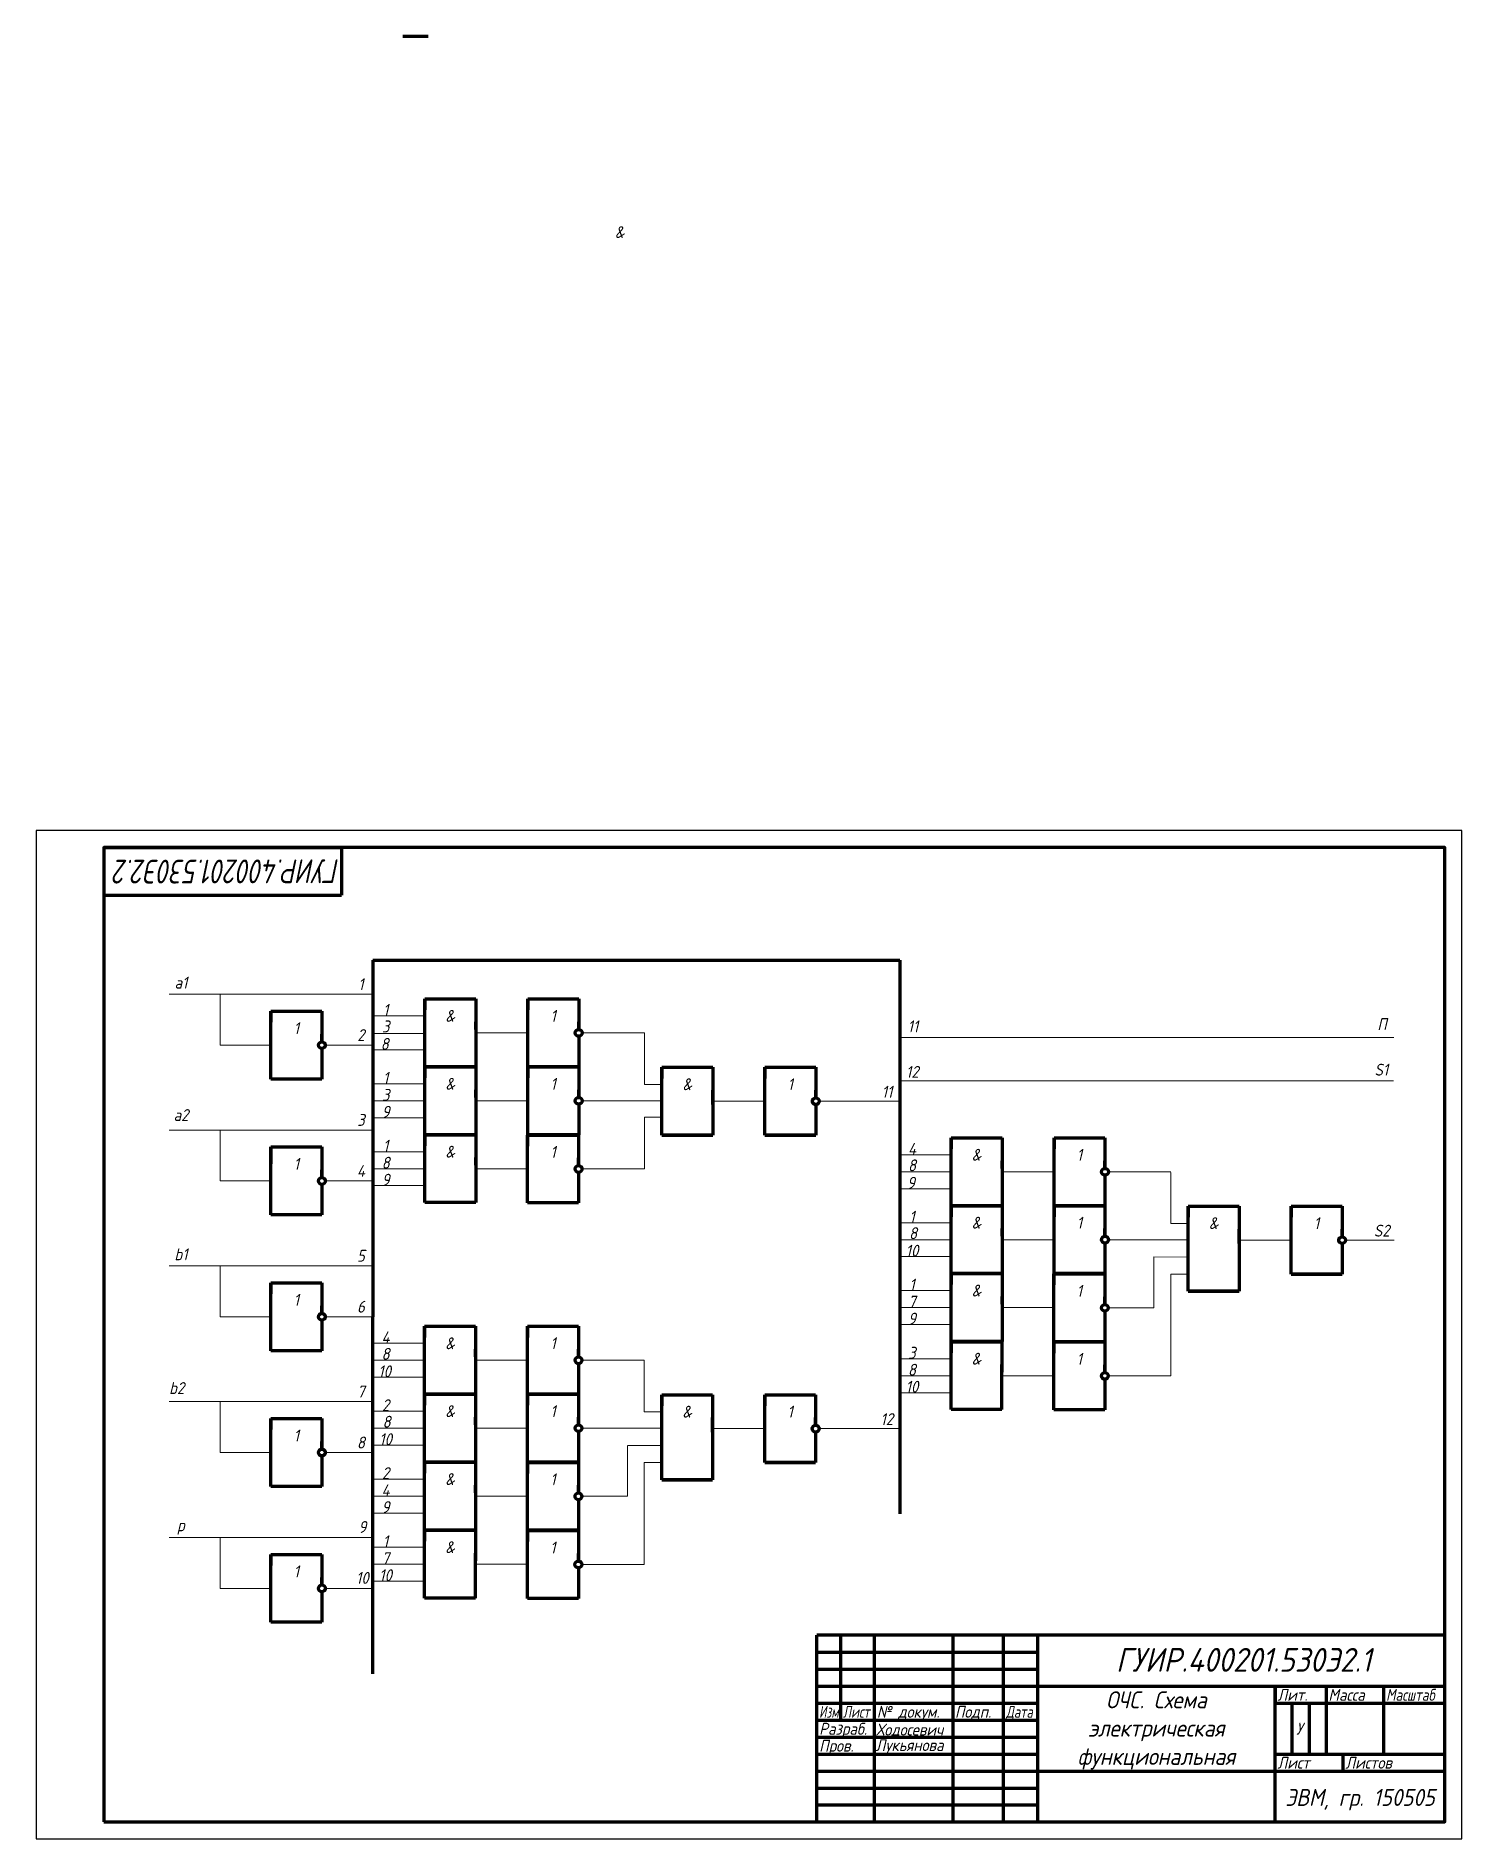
# Model space of a CAD drawing. Header units: millimetres. Extents: x 0 to 420, y 0 to 531.
import ezdxf
from ezdxf.enums import TextEntityAlignment as Align

# ---------------------------------------------------------------- set-up
doc = ezdxf.new("R2010")
doc.units = ezdxf.units.MM
doc.header["$LTSCALE"] = 0.5
doc.layers.get('0').update_dxf_attribs({"lineweight": 60})
doc.layers.get('Defpoints').update_dxf_attribs({"color": 5})
doc.layers.add('4-текст', color=7, linetype='Continuous', true_color=0x00ad00)
doc.styles.get("Standard").update_dxf_attribs({"font": 'ISOCPEUI.TTF', "width": 0.9})

msp = doc.modelspace()

# ---------------------------------------------------------------- linework, layer by layer
at = {"lineweight": 100}
for p, q in [((108, 531), (115.5, 531)), ((20, 292), (90, 292)), ((90, 292), (90, 278)), ((20, 278), (90, 278)), ((99.2, 258.8), (99.07, 48.63)), ((99.2, 258.8), (254.47, 258.8)), ((254.47, 258.8), (254.47, 113.29)), ((114.5, 247.41), (129.5, 247.41)), ((114.5, 227.41), (114.5, 247.41)), ((114.5, 247.41), (114.5, 244.16)), ((129.5, 247.41), (129.5, 238.41)), ((144.83, 247.41), (159.83, 247.41)), ((144.83, 227.41), (144.83, 247.41)), ((144.83, 247.41), (144.83, 244.16)), ((159.83, 247.41), (159.83, 238.41)), ((69.2, 243.8), (84.2, 243.8)), ((69.2, 223.8), (69.2, 243.8)), ((69.2, 243.8), (69.2, 240.55)), ((84.2, 243.8), (84.2, 234.8)), ((114.5, 237.41), (114.5, 240.66)), ((129.5, 238.41), (129.5, 240.66)), ((129.5, 239.53), (129.5, 187.41)), ((144.83, 237.41), (144.83, 240.66)), ((159.83, 238.41), (159.83, 240.66)), ((69.2, 228.8), (69.2, 238.8)), ((69.2, 233.8), (69.2, 237.05)), ((84.2, 234.8), (84.2, 237.05)), ((114.5, 230.66), (114.5, 234.16)), ((129.5, 236.41), (129.5, 227.41)), ((144.83, 230.66), (144.83, 234.16)), ((159.83, 236.41), (159.83, 227.41)), ((69.2, 227.05), (69.2, 230.55)), ((84.2, 232.8), (84.2, 223.8)), ((114.5, 227.41), (114.5, 230.66)), ((144.83, 227.41), (144.83, 230.66)), ((69.2, 223.8), (69.2, 227.05)), ((84.2, 223.8), (69.2, 223.8)), ((129.5, 227.41), (114.5, 227.41)), ((114.5, 227.41), (129.5, 227.41)), ((114.5, 207.41), (114.5, 227.41)), ((114.5, 227.41), (114.5, 224.16)), ((129.5, 227.41), (129.5, 218.41)), ((144.83, 227.41), (159.83, 227.41)), ((144.83, 207.41), (144.83, 227.41)), ((144.83, 227.41), (144.83, 224.16)), ((159.83, 227.41), (144.83, 227.41)), ((159.83, 227.41), (159.83, 218.41)), ((184.33, 227.27), (199.33, 227.27)), ((184.33, 207.27), (184.33, 227.27)), ((184.33, 227.27), (184.33, 224.02)), ((199.33, 227.27), (199.33, 216.27)), ((214.67, 227.27), (229.67, 227.27)), ((214.67, 207.27), (214.67, 227.27)), ((214.67, 227.27), (214.67, 224.02)), ((229.67, 227.27), (229.67, 218.27)), ((114.5, 217.41), (114.5, 220.66)), ((129.5, 218.41), (129.5, 220.66)), ((144.83, 217.41), (144.83, 220.66)), ((159.83, 218.41), (159.83, 220.66)), ((184.33, 217.27), (184.33, 220.52)), ((199.33, 216.27), (199.33, 220.52)), ((214.67, 217.27), (214.67, 220.52)), ((229.67, 218.27), (229.67, 220.52)), ((114.5, 210.66), (114.5, 214.16)), ((129.5, 216.41), (129.5, 207.41)), ((144.83, 210.66), (144.83, 214.16)), ((159.83, 216.41), (159.83, 207.41)), ((184.33, 210.52), (184.33, 214.02)), ((199.33, 216.27), (199.33, 207.27)), ((214.67, 210.52), (214.67, 214.02)), ((229.67, 216.27), (229.67, 207.27)), ((114.5, 207.41), (114.5, 210.66)), ((114.5, 207.41), (129.5, 207.41)), ((114.5, 187.41), (114.5, 207.41)), ((114.5, 207.41), (114.5, 204.16)), ((129.5, 207.41), (114.5, 207.41)), ((129.5, 207.41), (129.5, 198.41)), ((144.8, 207.33), (159.8, 207.33)), ((144.8, 187.33), (144.8, 207.33)), ((144.8, 207.33), (144.8, 204.08)), ((144.83, 207.41), (144.83, 210.66)), ((159.83, 207.41), (144.83, 207.41)), ((159.8, 207.33), (159.8, 198.33)), ((184.33, 207.27), (184.33, 210.52)), ((199.33, 207.27), (184.33, 207.27)), ((184.33, 207.27), (199.33, 207.27)), ((214.67, 207.27), (214.67, 210.52)), ((214.67, 207.27), (229.67, 207.27)), ((229.67, 207.27), (214.67, 207.27)), ((69.2, 203.8), (84.2, 203.8)), ((69.2, 183.8), (69.2, 203.8)), ((69.2, 203.8), (69.2, 200.55)), ((69.2, 203.8), (69.2, 198.8)), ((84.2, 203.8), (84.2, 194.8)), ((269.53, 206.5), (284.53, 206.5)), ((269.53, 186.5), (269.53, 206.5)), ((269.53, 206.5), (269.53, 203.25)), ((284.53, 206.5), (284.53, 197.5)), ((299.86, 206.5), (314.86, 206.5)), ((299.86, 186.5), (299.86, 206.5)), ((299.86, 206.5), (299.86, 203.25)), ((314.86, 206.5), (314.86, 197.5)), ((69.2, 193.8), (69.2, 197.05)), ((84.2, 194.8), (84.2, 197.05)), ((114.5, 197.41), (114.5, 200.66)), ((129.5, 198.41), (129.5, 200.66)), ((144.8, 197.33), (144.8, 200.58)), ((159.8, 198.33), (159.8, 200.58)), ((269.53, 196.5), (269.53, 199.75)), ((284.53, 197.5), (284.53, 199.75)), ((284.53, 198.62), (284.53, 146.5)), ((299.86, 196.5), (299.86, 199.75)), ((314.86, 197.5), (314.86, 199.75)), ((84.2, 192.8), (84.2, 183.8)), ((114.5, 190.66), (114.5, 194.16)), ((144.8, 190.58), (144.8, 194.08)), ((159.8, 196.33), (159.8, 187.33)), ((269.53, 189.75), (269.53, 193.25)), ((284.53, 195.5), (284.53, 186.5)), ((299.86, 189.75), (299.86, 193.25)), ((314.86, 195.5), (314.86, 186.5)), ((69.2, 187.05), (69.2, 190.55)), ((69.2, 183.8), (69.2, 187.05)), ((114.5, 187.41), (114.5, 190.66)), ((129.5, 187.41), (114.5, 187.41)), ((144.8, 187.33), (144.8, 190.58)), ((159.8, 187.33), (144.8, 187.33)), ((269.53, 186.5), (269.53, 189.75)), ((284.53, 186.5), (269.53, 186.5)), ((269.53, 186.5), (284.53, 186.5)), ((269.53, 166.5), (269.53, 186.5)), ((269.53, 186.5), (269.53, 183.25)), ((284.53, 186.5), (284.53, 177.5)), ((299.86, 186.5), (299.86, 189.75)), ((299.86, 186.5), (314.86, 186.5)), ((299.86, 166.5), (299.86, 186.5)), ((299.86, 186.5), (299.86, 183.25)), ((314.86, 186.5), (299.86, 186.5)), ((314.86, 186.5), (314.86, 177.5)), ((339.36, 186.36), (354.36, 186.36)), ((339.36, 166.36), (339.36, 186.36)), ((339.36, 186.36), (339.36, 183.11)), ((354.36, 186.36), (354.36, 175.36)), ((369.69, 186.36), (384.69, 186.36)), ((369.69, 166.36), (369.69, 186.36)), ((369.69, 186.36), (369.69, 183.11)), ((384.69, 186.36), (384.69, 177.36)), ((84.2, 183.8), (69.2, 183.8)), ((269.53, 176.5), (269.53, 179.75)), ((284.53, 177.5), (284.53, 179.75)), ((284.53, 175.5), (284.53, 166.5)), ((299.86, 176.5), (299.86, 179.75)), ((314.86, 177.5), (314.86, 179.75)), ((314.86, 175.5), (314.86, 166.5)), ((339.36, 176.36), (339.36, 179.61)), ((354.36, 175.36), (354.36, 179.61)), ((354.36, 175.36), (354.36, 161.3)), ((369.69, 176.36), (369.69, 179.61)), ((384.69, 177.36), (384.69, 179.61)), ((384.69, 175.36), (384.69, 166.36)), ((269.53, 169.75), (269.53, 173.25)), ((299.86, 169.75), (299.86, 173.25)), ((339.36, 169.61), (339.36, 173.11)), ((369.69, 169.61), (369.69, 173.11)), ((269.53, 166.5), (269.53, 169.75)), ((269.53, 166.5), (284.53, 166.5)), ((269.53, 146.5), (269.53, 166.5)), ((269.53, 166.5), (269.53, 163.25)), ((284.53, 166.5), (269.53, 166.5)), ((284.53, 166.5), (284.53, 157.5)), ((299.82, 166.42), (314.82, 166.42)), ((299.82, 146.42), (299.82, 166.42)), ((299.82, 166.42), (299.82, 163.17)), ((299.86, 166.5), (299.86, 169.75)), ((314.86, 166.5), (299.86, 166.5)), ((314.82, 166.42), (314.82, 157.42)), ((339.36, 161.3), (339.36, 169.61)), ((369.69, 166.36), (369.69, 169.61)), ((369.69, 166.36), (384.69, 166.36)), ((384.69, 166.36), (369.69, 166.36)), ((69.2, 163.8), (84.2, 163.8)), ((69.2, 143.8), (69.2, 163.8)), ((69.2, 163.8), (69.2, 160.55)), ((84.2, 163.8), (84.2, 154.8)), ((269.53, 156.5), (269.53, 159.75)), ((284.53, 157.5), (284.53, 159.75)), ((299.82, 156.42), (299.82, 159.67)), ((314.82, 157.42), (314.82, 159.67)), ((354.36, 161.3), (339.36, 161.3)), ((339.36, 161.3), (354.36, 161.3)), ((69.2, 148.8), (69.2, 158.8)), ((69.2, 153.8), (69.2, 157.05)), ((84.2, 154.8), (84.2, 157.05)), ((314.82, 155.42), (314.82, 146.42)), ((69.2, 147.05), (69.2, 150.55)), ((84.2, 152.8), (84.2, 143.8)), ((114.46, 150.98), (129.46, 150.98)), ((114.46, 130.98), (114.46, 150.98)), ((114.46, 150.98), (114.46, 147.73)), ((129.46, 150.98), (129.46, 141.98)), ((144.79, 150.98), (159.79, 150.98)), ((144.79, 130.98), (144.79, 150.98)), ((144.79, 150.98), (144.79, 147.73)), ((159.79, 150.98), (159.79, 141.98)), ((269.53, 149.75), (269.53, 153.25)), ((269.53, 146.5), (269.53, 149.75)), ((299.82, 149.67), (299.82, 153.17)), ((299.82, 146.42), (299.82, 149.67)), ((69.2, 143.8), (69.2, 147.05)), ((84.2, 143.8), (69.2, 143.8)), ((114.46, 140.98), (114.46, 144.23)), ((129.46, 141.98), (129.46, 144.23)), ((144.79, 140.98), (144.79, 144.23)), ((159.79, 141.98), (159.79, 144.23)), ((269.51, 146.44), (284.51, 146.44)), ((269.51, 126.44), (269.51, 146.44)), ((269.51, 146.44), (269.51, 143.19)), ((284.51, 146.44), (269.51, 146.44)), ((284.53, 146.5), (269.53, 146.5)), ((284.51, 146.44), (284.51, 137.44)), ((299.81, 146.37), (314.81, 146.37)), ((299.81, 126.37), (299.81, 146.37)), ((299.81, 146.37), (299.81, 143.12)), ((314.82, 146.42), (299.82, 146.42)), ((314.85, 146.44), (299.85, 146.44)), ((314.81, 146.37), (314.81, 137.37)), ((129.46, 143.11), (129.46, 90.98)), ((129.46, 139.98), (129.46, 130.98)), ((159.79, 139.98), (159.79, 130.98)), ((269.51, 136.44), (269.51, 139.69)), ((284.51, 126.46), (284.51, 139.69)), ((299.81, 136.37), (299.81, 139.62)), ((314.81, 137.37), (314.81, 139.62)), ((114.46, 134.23), (114.46, 137.73)), ((114.46, 130.98), (114.46, 134.23)), ((144.79, 134.23), (144.79, 137.73)), ((144.79, 130.98), (144.79, 134.23)), ((269.51, 129.69), (269.51, 133.19)), ((299.81, 129.62), (299.81, 133.12)), ((314.81, 135.37), (314.81, 126.37)), ((129.46, 130.98), (114.46, 130.98)), ((114.46, 130.98), (129.46, 130.98)), ((114.46, 110.98), (114.46, 130.98)), ((114.46, 130.98), (114.46, 127.73)), ((129.46, 130.98), (129.46, 121.98)), ((144.79, 130.98), (159.79, 130.98)), ((144.79, 110.98), (144.79, 130.98)), ((144.79, 130.98), (144.79, 127.73)), ((159.79, 130.98), (144.79, 130.98)), ((159.79, 130.98), (159.79, 121.98)), ((184.29, 130.84), (199.29, 130.84)), ((184.29, 110.84), (184.29, 130.84)), ((184.29, 130.84), (184.29, 127.59)), ((199.29, 130.84), (199.29, 119.84)), ((214.63, 130.84), (229.63, 130.84)), ((214.63, 110.84), (214.63, 130.84)), ((214.63, 130.84), (214.63, 127.59)), ((229.63, 130.84), (229.63, 121.84)), ((269.51, 126.44), (269.51, 129.69)), ((299.81, 126.37), (299.81, 129.62)), ((69.2, 123.83), (84.2, 123.83)), ((69.2, 103.83), (69.2, 123.83)), ((69.2, 123.83), (69.2, 120.58)), ((69.2, 123.8), (84.2, 123.8)), ((69.2, 103.8), (69.2, 123.8)), ((69.2, 123.8), (69.2, 120.55)), ((84.2, 123.83), (84.2, 114.83)), ((84.2, 123.8), (84.2, 114.8)), ((114.46, 120.98), (114.46, 124.23)), ((129.46, 121.98), (129.46, 124.23)), ((144.79, 120.98), (144.79, 124.23)), ((159.79, 121.98), (159.79, 124.23)), ((184.29, 120.84), (184.29, 124.09)), ((199.29, 119.84), (199.29, 124.09)), ((214.63, 120.84), (214.63, 124.09)), ((229.63, 121.84), (229.63, 124.09)), ((284.51, 126.44), (269.51, 126.44)), ((314.81, 126.37), (299.81, 126.37)), ((69.2, 108.83), (69.2, 118.83)), ((69.2, 108.8), (69.2, 118.8)), ((69.2, 113.83), (69.2, 117.08)), ((69.2, 113.8), (69.2, 117.05)), ((84.2, 114.83), (84.2, 117.08)), ((84.2, 114.8), (84.2, 117.05)), ((114.46, 114.23), (114.46, 117.73)), ((129.46, 119.98), (129.46, 110.98)), ((144.79, 114.23), (144.79, 117.73)), ((159.79, 119.98), (159.79, 110.98)), ((184.29, 114.09), (184.29, 117.59)), ((199.29, 119.84), (199.29, 105.78)), ((214.63, 114.09), (214.63, 117.59)), ((229.63, 119.84), (229.63, 110.84)), ((84.2, 112.83), (84.2, 103.83)), ((84.2, 112.8), (84.2, 103.8)), ((114.46, 110.98), (114.46, 114.23)), ((144.79, 110.98), (144.79, 114.23)), ((184.29, 105.78), (184.29, 114.09)), ((214.63, 110.84), (214.63, 114.09)), ((254.47, 113.29), (254.47, 103.29)), ((69.2, 107.08), (69.2, 110.58)), ((69.2, 107.05), (69.2, 110.55)), ((69.2, 103.83), (69.2, 107.08)), ((69.2, 103.8), (69.2, 107.05)), ((114.46, 110.98), (129.46, 110.98)), ((114.46, 90.98), (114.46, 110.98)), ((114.46, 110.98), (114.46, 107.73)), ((129.46, 110.98), (114.46, 110.98)), ((129.46, 110.98), (129.46, 101.98)), ((144.76, 110.91), (159.76, 110.91)), ((144.76, 90.91), (144.76, 110.91)), ((144.76, 110.91), (144.76, 107.66)), ((159.79, 110.98), (144.79, 110.98)), ((159.76, 110.91), (159.76, 101.91)), ((214.63, 110.84), (229.63, 110.84)), ((229.63, 110.84), (214.63, 110.84)), ((84.2, 103.83), (69.2, 103.83)), ((84.2, 103.8), (69.2, 103.8)), ((114.46, 100.98), (114.46, 104.23)), ((129.46, 101.98), (129.46, 104.23)), ((144.76, 100.91), (144.76, 104.16)), ((159.76, 101.91), (159.76, 104.16)), ((199.29, 105.78), (184.29, 105.78)), ((184.29, 105.78), (199.29, 105.78)), ((254.47, 103.29), (254.47, 100.79)), ((114.46, 94.23), (114.46, 97.73)), ((144.76, 94.16), (144.76, 97.66)), ((159.76, 99.91), (159.76, 90.91)), ((254.47, 100.79), (254.47, 95.79)), ((114.45, 90.92), (129.45, 90.92)), ((114.45, 70.92), (114.45, 90.92)), ((114.45, 90.92), (114.45, 87.67)), ((129.45, 90.92), (114.45, 90.92)), ((114.46, 90.98), (114.46, 94.23)), ((129.46, 90.98), (114.46, 90.98)), ((129.45, 90.92), (129.45, 81.92)), ((144.74, 90.85), (159.74, 90.85)), ((144.74, 70.85), (144.74, 90.85)), ((144.74, 90.85), (144.74, 87.6)), ((144.76, 90.91), (144.76, 94.16)), ((159.76, 90.91), (144.76, 90.91)), ((159.78, 90.92), (144.78, 90.92)), ((159.74, 90.85), (159.74, 81.85)), ((69.2, 83.8), (84.2, 83.8)), ((69.2, 63.8), (69.2, 83.8)), ((69.2, 83.8), (69.2, 80.55)), ((84.2, 83.8), (84.2, 74.8)), ((114.45, 80.92), (114.45, 84.17)), ((129.45, 70.95), (129.45, 84.17)), ((144.74, 80.85), (144.74, 84.1)), ((159.74, 81.85), (159.74, 84.1)), ((159.74, 79.85), (159.74, 70.85)), ((69.2, 68.8), (69.2, 78.8)), ((69.2, 73.8), (69.2, 77.05)), ((84.2, 74.8), (84.2, 77.05)), ((114.45, 74.17), (114.45, 77.67)), ((144.74, 74.1), (144.74, 77.6)), ((69.2, 67.05), (69.2, 70.55)), ((84.2, 72.8), (84.2, 63.8)), ((114.45, 70.92), (114.45, 74.17)), ((129.45, 70.92), (114.45, 70.92)), ((144.74, 70.85), (144.74, 74.1)), ((159.74, 70.85), (144.74, 70.85)), ((69.2, 63.8), (69.2, 67.05)), ((84.2, 63.8), (69.2, 63.8)), ((415, 60), (230, 60)), ((230, 5), (230, 60)), ((237, 60), (237, 35)), ((247, 5), (247, 60)), ((270, 60), (270, 5)), ((285, 5), (285, 60)), ((295, 60), (295, 5)), ((230, 55), (295, 55)), ((230, 50), (295, 50)), ((230, 45), (295, 45)), ((295, 45), (415, 45)), ((365, 5), (365, 45)), ((365, 45), (365, 40)), ((380, 45), (380, 25)), ((397, 25), (397, 45)), ((230, 40), (295, 40)), ((365, 40), (415, 40)), ((370, 25), (370, 40)), ((375, 40), (375, 25)), ((230, 35), (295, 35)), ((230, 30), (295, 30)), ((230, 25), (295, 25)), ((365, 25), (415, 25)), ((385, 20), (385, 25)), ((230, 20), (295, 20)), ((295, 20), (415, 20)), ((230, 15), (295, 15)), ((230, 10), (295, 10))]:
    msp.add_line(p, q, dxfattribs=at)
msp.add_line((20, 278), (20, 278))
at = {"lineweight": 20}
for p, q in [((114.51, 258.8), (99.2, 258.8)), ((39.2, 248.8), (55.2, 248.8)), ((54.2, 233.8), (54.2, 248.72)), ((54.2, 243.8), (54.2, 247.8)), ((55.2, 248.8), (85.2, 248.8)), ((85.2, 248.8), (99.2, 248.8)), ((99.2, 248.8), (95.7, 248.8)), ((54.2, 239.8), (54.2, 243.8)), ((114.5, 242.41), (99.18, 242.41)), ((69.2, 233.8), (54.2, 233.8)), ((99.2, 233.8), (85.2, 233.8)), ((114.47, 237.26), (99.16, 237.26)), ((144.5, 237.41), (129.5, 237.41)), ((160.83, 237.41), (179.19, 237.41)), ((179.2, 237.39), (179.18, 222.17)), ((399.97, 236.07), (254.56, 236.07)), ((114.5, 232.41), (99.2, 232.41)), ((399.88, 223.33), (254.47, 223.33)), ((114.5, 222.41), (99.5, 222.41)), ((179.18, 222.17), (184.29, 222.17)), ((114.5, 217.41), (99.5, 217.41)), ((114.5, 212.41), (99.5, 212.41)), ((144.5, 217.41), (129.5, 217.41)), ((160.83, 217.41), (184.22, 217.41)), ((179.22, 212.56), (179.2, 197.33)), ((179.22, 212.56), (184.33, 212.56)), ((214.67, 217.27), (199.33, 217.27)), ((254.51, 217.27), (230.67, 217.27)), ((39.2, 208.8), (55.2, 208.8)), ((54.2, 193.8), (54.2, 208.75)), ((54.2, 199.8), (54.2, 207.8)), ((55.2, 208.8), (85.2, 208.8)), ((85.2, 208.8), (99.2, 208.8)), ((114.5, 202.41), (99.5, 202.41)), ((114.5, 197.41), (99.5, 197.41)), ((144.5, 197.41), (129.5, 197.41)), ((160.8, 197.33), (179.2, 197.33)), ((269.53, 201.5), (254.21, 201.5)), ((269.77, 196.5), (254.46, 196.5)), ((299.53, 196.5), (284.53, 196.5)), ((315.86, 196.5), (334.22, 196.5)), ((69.2, 193.8), (54.2, 193.8)), ((99.2, 193.8), (85.2, 193.8)), ((114.5, 192.41), (99.5, 192.41)), ((269.53, 191.5), (254.22, 191.5)), ((334.21, 196.3), (334.21, 181.31)), ((269.53, 181.5), (254.53, 181.5)), ((334.21, 181.31), (339.32, 181.31)), ((269.53, 176.5), (254.53, 176.5)), ((299.53, 176.5), (284.53, 176.5)), ((315.86, 176.5), (339.25, 176.5)), ((369.69, 176.36), (354.36, 176.36)), ((400.03, 176.36), (385.69, 176.36)), ((269.53, 171.5), (254.53, 171.5)), ((329.28, 171.42), (329.28, 156.42)), ((329.28, 171.42), (339.36, 171.36)), ((39.2, 168.8), (55.2, 168.8)), ((54.2, 168.8), (54.2, 153.8)), ((55.2, 168.8), (85.2, 168.8)), ((85.2, 168.8), (99.2, 168.8)), ((334.22, 166.36), (334.22, 136.37)), ((334.22, 166.36), (339.33, 166.36)), ((269.53, 161.5), (254.53, 161.5)), ((269.53, 156.5), (254.53, 156.5)), ((299.53, 156.5), (284.53, 156.5)), ((315.82, 156.42), (329.28, 156.42)), ((69.2, 153.8), (54.2, 153.8)), ((99.2, 153.8), (85.2, 153.8)), ((269.53, 151.5), (254.53, 151.5)), ((114.46, 145.98), (99.14, 145.98)), ((114.55, 140.98), (99.23, 140.98)), ((144.46, 140.98), (129.46, 140.98)), ((160.79, 140.98), (179.15, 140.98)), ((179.16, 141.02), (179.14, 125.79)), ((269.51, 141.44), (254.51, 141.44)), ((114.46, 135.98), (99.16, 135.98)), ((269.51, 136.44), (254.51, 136.44)), ((299.51, 136.44), (284.51, 136.44)), ((315.81, 136.37), (334.22, 136.37)), ((39.2, 128.8), (55.86, 128.8)), ((54.2, 113.83), (54.2, 128.85)), ((54.2, 113.8), (54.2, 128.81)), ((54.2, 119.8), (54.2, 127.8)), ((55.2, 128.8), (85.2, 128.8)), ((85.2, 128.8), (99.2, 128.8)), ((269.51, 131.44), (254.51, 131.44)), ((114.46, 125.98), (99.46, 125.98)), ((179.14, 125.79), (184.26, 125.79)), ((54.2, 113.83), (54.2, 117.83)), ((114.46, 120.98), (99.46, 120.98)), ((144.46, 120.98), (129.46, 120.98)), ((160.79, 120.98), (184.18, 120.98)), ((214.63, 120.84), (199.29, 120.84)), ((254.43, 120.84), (230.63, 120.84)), ((69.2, 113.83), (54.2, 113.83)), ((99.2, 113.83), (85.2, 113.83)), ((99.2, 113.8), (85.2, 113.8)), ((114.46, 115.98), (99.46, 115.98)), ((174.21, 115.9), (174.21, 100.91)), ((174.3, 115.84), (184.29, 115.84)), ((179.15, 110.84), (184.26, 110.84)), ((179.15, 110.84), (179.15, 80.85)), ((114.46, 105.98), (99.46, 105.98)), ((114.46, 100.98), (99.46, 100.98)), ((144.46, 100.98), (129.46, 100.98)), ((160.76, 100.91), (174.21, 100.91)), ((114.46, 95.98), (99.46, 95.98)), ((39.2, 88.8), (59.34, 88.8)), ((54.2, 73.8), (54.2, 88.83)), ((55.2, 88.8), (85.2, 88.8)), ((85.2, 88.8), (99.2, 88.8)), ((114.45, 85.92), (99.45, 85.92)), ((114.45, 80.92), (99.45, 80.92)), ((144.45, 80.92), (129.45, 80.92)), ((160.74, 80.85), (179.15, 80.85)), ((54.2, 73.8), (54.2, 77.8)), ((114.45, 75.92), (99.45, 75.92)), ((69.2, 73.8), (54.2, 73.8)), ((99.2, 73.8), (85.2, 73.8))]:
    msp.add_line(p, q, dxfattribs=at)
at = {"lineweight": 100}
msp.add_lwpolyline([(20, 5), (415, 5), (415, 292), (20, 292)], close=True, dxfattribs=at)
for centre in [(84.2, 233.8), (159.83, 237.41), (159.83, 217.41), (229.67, 217.27), (159.8, 197.33), (314.86, 196.5), (84.2, 193.8), (314.86, 176.5), (384.69, 176.36), (84.2, 153.8), (314.82, 156.42), (159.79, 140.98), (314.81, 136.37), (159.79, 120.98), (229.63, 120.84), (84.2, 113.83), (84.2, 113.8), (159.76, 100.91), (159.74, 80.85), (84.2, 73.8)]:
    msp.add_circle(centre, 1, dxfattribs=at)
at = {"layer": 'Defpoints'}
msp.add_lwpolyline([(0, 0), (420, 0), (420, 297), (0, 297)], close=True, dxfattribs=at)

# ---------------------------------------------------------------- texts
at = {"lineweight": 100, "width": 0.730892}
msp.add_text('ГУИР.400201.530Э2.2', height=7, rotation=180.1159, dxfattribs=at).set_placement((89.5, 288.53), (23.28, 288.39), align=Align.FIT)
at = {"lineweight": 100, "width": 0.863386}
msp.add_text('ЭВМ, гр. 150505', height=5, dxfattribs=at).set_placement((367.99, 9.73), (411.99, 9.73), align=Align.FIT)
at = {"lineweight": 100, "attachment_point": 1}
for s, width, heights, insert, char_height in [('&', 10, [0], (170.5, 475), 3.5), ('\\pxqc;a1', 7, [0], (39.2, 253.95), 3.5), ('\\pxqc;1', 7, [0], (92.2, 253.51), 3.5), ('\\pxqc;{\\fISOCPEUR|b0|i1|c204|p34;1}', 7, [0], (99.5, 245.91), 3.5), ('\\pxqc;1', 15, [1.94], (69.2, 240.55), 3.5), ('\\pxqc;3', 7, [0], (99.5, 241.06), 3.5), ('\\pxqc;&', 15, [0], (114.5, 244.16), 3.5), ('\\pxqc;{\\fISOCPEUR|b0|i1|c204|p34;1}', 15, [0], (144.83, 244.16), 3.5), ('\\pxqc;11', 7, [0], (254.8, 241.08), 3.5), ('\\pxqc;{\\fISOCPEUR|b0|i1|c204|p34;П}', 7, [0], (392.97, 241.73), 3.5), ('\\pxqc;2', 7, [0], (92.2, 238.51), 3.5), ('\\pxqc;{\\fISOCPEUR|b0|i1|c204|p34;8}', 7, [0], (99.2, 235.91), 3.5), ('\\pxqc;{\\fISOCPEUR|b0|i1|c204|p34;1}', 7, [0], (99.5, 225.91), 3.5), ('\\pxqc;&', 15, [0], (114.5, 224.16), 3.5), ('\\pxqc;{\\fISOCPEUR|b0|i1|c204|p34;1}', 15, [0], (144.83, 224.16), 3.5), ('\\pxqc;&', 15, [0], (184.33, 224.02), 3.5), ('\\pxqc;{\\fISOCPEUR|b0|i1|c204|p34;1}', 15, [0], (214.67, 224.02), 3.5), ('\\pxqc;12', 7, [0], (254.6, 227.67), 3.5), ('\\pxqc;S1', 7, [0], (392.77, 228.32), 3.5), ('\\pxqc;{\\fISOCPEUR|b0|i1|c204|p34;3}', 7, [0], (99.5, 220.91), 3.5), (' 11', 7, [0], (247.11, 221.82), 3.5), ('\\pxqc;a2', 7, [0], (39.2, 214.96), 3.5), ('\\pxqc;3', 7, [0], (92.2, 213.51), 3.5), ('\\pxqc;{\\fISOCPEUR|b0|i1|c204|p34;9}', 7, [0], (99.5, 215.91), 3.5), ('\\pxqc;{\\fISOCPEUR|b0|i1|c204|p34;1}', 7, [0], (99.5, 205.91), 3.5), ('\\pxqc;&', 15, [0], (114.5, 204.16), 3.5), ('\\pxqc;{\\fISOCPEUR|b0|i1|c204|p34;1}', 15, [0], (144.8, 204.08), 3.5), ('\\pxqc;{\\fISOCPEUR|b0|i1|c204|p34;4}', 7, [0], (254.53, 205), 3.5), ('\\pxqc;&', 15, [0], (269.53, 203.25), 3.5), ('\\pxqc;{\\fISOCPEUR|b0|i1|c204|p34;1}', 15, [0], (299.86, 203.25), 3.5), ('\\pxqc;1', 15, [0], (69.2, 200.55), 3.5), ('\\pxqc;4', 7, [0], (92.2, 198.51), 3.5), ('\\pxqc;{\\fISOCPEUR|b0|i1|c204|p34;8}', 7, [0], (99.5, 200.91), 3.5), ('\\pxqc;{\\fISOCPEUR|b0|i1|c204|p34;8}', 7, [0], (254.53, 200.15), 3.5), ('\\pxqc;{\\fISOCPEUR|b0|i1|c204|p34;9}', 7, [0], (99.5, 195.91), 3.5), ('\\pxqc;9', 7, [0], (254.22, 195), 3.5), ('\\pxqc;1', 7, [0], (254.53, 185), 3.5), ('\\pxqc;&', 15, [0], (269.53, 183.25), 3.5), ('\\pxqc;{\\fISOCPEUR|b0|i1|c204|p34;1}', 15, [0], (299.86, 183.25), 3.5), ('\\pxqc;&', 15, [0], (339.36, 183.11), 3.5), ('\\pxqc;{\\fISOCPEUR|b0|i1|c204|p34;1}', 15, [0], (369.69, 183.11), 3.5), ('\\pxqc;S2', 7, [0], (392.86, 180.91), 3.5), ('\\pxqc;{\\fISOCPEUR|b0|i1|c204|p34;8}', 7, [0], (254.83, 180.15), 3.5), ('\\pxqc;b1', 7, [0], (39.2, 173.94), 3.5), ('\\pxqc;5', 7, [0], (92.2, 173.51), 3.5), ('\\pxqc;{\\fISOCPEUR|b0|i1|c204|p34;10}', 7, [0], (254.53, 175), 3.5), ('\\pxqc;1', 7, [0], (254.53, 165), 3.5), ('\\pxqc;1', 15, [0], (69.2, 160.55), 3.5), ('\\pxqc;7', 7, [0], (254.53, 160), 3.5), ('\\pxqc;&', 15, [0], (269.53, 163.25), 3.5), ('\\pxqc;{\\fISOCPEUR|b0|i1|c204|p34;1}', 15, [0], (299.82, 163.17), 3.5), ('\\pxqc;6', 7, [0], (92.2, 158.51), 3.5), ('\\pxqc;{\\fISOCPEUR|b0|i1|c204|p34;9}', 7, [0], (254.53, 155), 3.5), ('\\pxqc;{\\fISOCPEUR|b0|i1|c204|p34;4}', 7, [0], (99.46, 149.48), 3.5), ('\\pxqc;{\\fISOCPEUR|b0|i1|c204|p34;8}', 7, [0], (99.46, 144.63), 3.5), ('\\pxqc;&', 15, [0], (114.46, 147.73), 3.5), ('\\pxqc;{\\fISOCPEUR|b0|i1|c204|p34;1}', 15, [0], (144.79, 147.73), 3.5), ('\\pxqc;3', 7, [0], (254.51, 144.94), 3.5), ('\\pxqc;{\\fISOCPEUR|b0|i1|c204|p34;10}', 7, [0], (99.16, 139.48), 3.5), ('\\pxqc;8', 7, [0], (254.51, 139.94), 3.5), ('\\pxqc;&', 15, [0], (269.51, 143.19), 3.5), ('\\pxqc;{\\fISOCPEUR|b0|i1|c204|p34;1}', 15, [0], (299.81, 143.12), 3.5), ('b2', 7, [0], (39.2, 134.55), 3.5), ('\\pxqc;7', 7, [0], (92.2, 133.51), 3.5), ('\\pxqc;{\\fISOCPEUR|b0|i1|c204|p34;10}', 7, [0], (254.51, 134.94), 3.5), ('\\pxqc;{\\fISOCPEUR|b0|i1|c204|p34;2}', 7, [0], (99.46, 129.48), 3.5), ('\\pxqc;&', 15, [0], (114.46, 127.73), 3.5), ('\\pxqc;{\\fISOCPEUR|b0|i1|c204|p34;1}', 15, [0], (144.79, 127.73), 3.5), ('\\pxqc;&', 15, [0], (184.29, 127.59), 3.5), ('\\pxqc;{\\fISOCPEUR|b0|i1|c204|p34;1}', 15, [0], (214.63, 127.59), 3.5), ('\\pxqc;{\\fISOCPEUR|b0|i1|c204|p34;8}', 7, [0], (99.76, 124.63), 3.5), ('\\pxqc;12', 7, [0], (247.09, 125.39), 3.5), ('\\pxqc;1', 15, [0], (69.2, 120.58), 3.5), ('\\pxqc;1', 15, [0], (69.2, 120.55), 3.5), ('\\pxqc;8', 7, [0], (92.2, 118.51), 3.5), ('\\pxqc;{\\fISOCPEUR|b0|i1|c204|p34;10}', 7, [0], (99.46, 119.48), 3.5), ('\\pxqc;{\\fISOCPEUR|b0|i1|c204|p34;2}', 7, [0], (99.46, 109.48), 3.5), ('\\pxqc;&', 15, [0], (114.46, 107.73), 3.5), ('\\pxqc;{\\fISOCPEUR|b0|i1|c204|p34;1}', 15, [0], (144.76, 107.66), 3.5), ('\\pxqc;{\\fISOCPEUR|b0|i1|c204|p34;4}', 7, [0], (99.46, 104.48), 3.5), ('\\pxqc;{\\fISOCPEUR|b0|i1|c204|p34;9}', 7, [0], (99.46, 99.48), 3.5), ('\\pxqc;p', 7, [0], (39.2, 94.14), 3.5), ('\\pxqc;9', 7, [0], (92.63, 93.63), 3.5), ('\\pxqc;{\\fISOCPEUR|b0|i1|c204|p34;1}', 7, [0], (99.45, 89.42), 3.5), ('\\pxqc;&', 15, [0], (114.45, 87.67), 3.5), ('\\pxqc;{\\fISOCPEUR|b0|i1|c204|p34;1}', 15, [0], (144.74, 87.6), 3.5), ('\\pxqc;1', 15, [0], (69.2, 80.55), 3.5), ('\\pxqc;{\\fISOCPEUR|b0|i1|c204|p34;7}', 7, [0], (99.45, 84.42), 3.5), ('\\pxqc;10', 7, [0], (92.62, 78.63), 3.5), ('\\pxqc;{\\fISOCPEUR|b0|i1|c204|p34;10}', 7, [0], (99.45, 79.42), 3.5), ('\\pxqc;{\\fISOCPEUR|b0|i1|c204|p34;ГУИР}.400201.530{\\fISOCPEUR|b0|i1|c204|p34;Э}2.{\\fISOCPEUR|b0|i1|c204|p34;1}', 120, [0], (295.72, 56.25), 7), ('\\pxqc;{\\fISOCPEUR|b0|i1|c204|p34;ОЧС}. {\\fISOCPEUR|b0|i1|c204|p34;Схема электрическая функциональная}', 70, [0], (295, 43.48), 5), ('{\\fISOCPEUR|b0|i1|c204|p34;Ходосевич}', 23, [0], (247.44, 33.94), 3.5), ('У', 5, [0], (371.18, 34.23), 3.5), ('Лукьянова', 23, [0], (247.29, 29.39), 3.5)]:
    msp.add_mtext_dynamic_manual_height_columns(s, width=width, gutter_width=25, heights=heights, dxfattribs=dict(at, insert=insert, char_height=char_height))
at = {"layer": '4-текст', "lineweight": 100}
for s, width, p in [('Лит.', 0.9, (365.67, 40.7)), ('Масса', 0.9, (380.67, 40.7)), ('Масштаб', 0.8, (397.67, 40.7)), ('Изм.', 0.7, (230.67, 35.7)), ('Лист', 0.75, (237.67, 35.7)), ('№ докум.', 0.9, (247.67, 35.7)), ('Подп.', 0.9, (270.67, 35.7)), ('Дата', 0.75, (285.67, 35.7)), ('Разраб.', 0.9, (230.67, 30.7)), ('Пров.', 0.9, (230.67, 25.7)), ('Лист', 0.9, (365.67, 20.7)), ('Листов', 0.9, (385.67, 20.7))]:
    msp.add_text(s, height=3.5, dxfattribs=dict(at, width=width)).set_placement(p)

doc.saveas('drawing.dxf')
